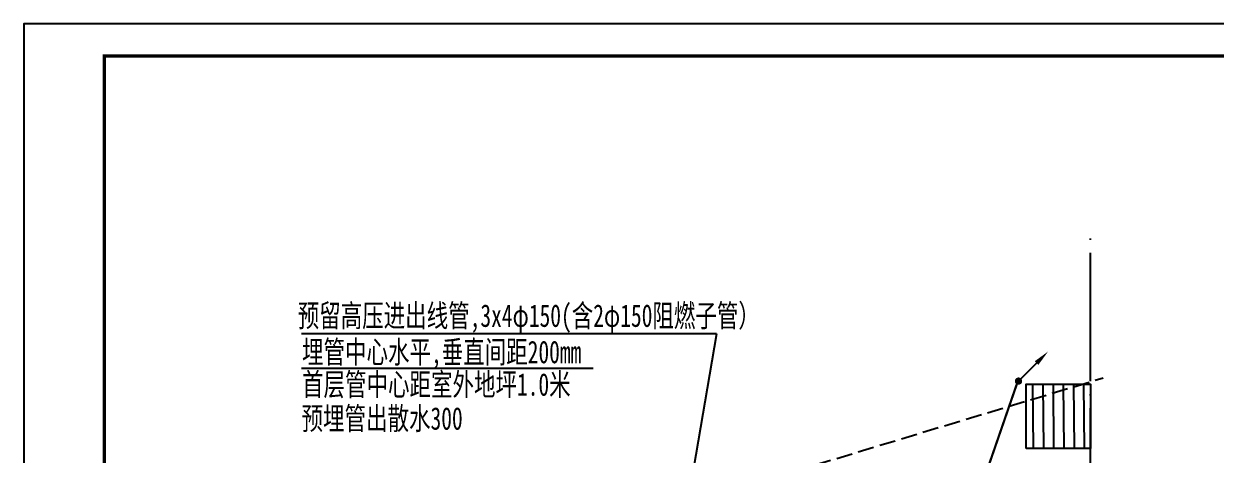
# Model space of a CAD drawing. Extents: x 532544 to 585094, y 87854 to 151914.
# Drawn here: x 532544 to 551066, y 110860 to 117554 of the extents above; entities that cross this region are included whole.
import ezdxf

# ---------------------------------------------------------------- set-up
doc = ezdxf.new("R2010")
doc.units = 0
doc.header["$LTSCALE"] = 1000
doc.header["$MEASUREMENT"] = 0
doc.linetypes.add('$0$DASH', pattern=[0.35, 0.25, -0.1])
doc.linetypes.add('DOTE', pattern=[2.42, 2, -0.2, 0.02, -0.2])
for name, color, linetype in [('00-图签', 7, 'Continuous'), ('A_AXIS-轴线', 1, 'DOTE'), ('GDXT', 3, 'Continuous'), ('LWIRE', 4, 'Continuous'), ('WIRE-照明', 1, 'Continuous'), ('绿化', 3, 'Continuous'), ('集水坑&', 6, 'Continuous')]:
    doc.layers.add(name, color=color, linetype=linetype)
doc.styles.get("Standard").update_dxf_attribs({"font": 'gbenor.shx', "bigfont": 'gbcbig.shx'})
doc.styles.add('长仿宋1', font='simfang.ttf', dxfattribs={"width": 0.8})

# ---------------------------------------------------------------- blocks, each defined once
blk = doc.blocks.new('$TelecSys$00000079')
for p, q in [((0.7, 0.7), (0, 0)), ((0.104, 0.104), (0.104, 0.104)), ((-0.104, -0.104), (-0.104, -0.104))]:
    blk.add_line(p, q)
at = {"const_width": 0.142}
blk.add_lwpolyline([(-0.071, 0, 1), (0.071, 0, 1)], format="xyb", close=True, dxfattribs=at)
blk.add_solid([(0.63, 0.77), (0.77, 0.63), (1.15, 1.15)])
at = {"width": 0.8, "flags": 9}
blk.add_attdef('A', (0, 0), '', height=0.00002, dxfattribs=at)

msp = doc.modelspace()

# ---------------------------------------------------------------- hatches: boundary and pattern name
at = {"layer": '集水坑&', "linetype": 'Continuous'}
h = msp.add_hatch(dxfattribs=at)
h.set_pattern_fill('ANSI31', color=256, scale=100, angle=405.52075)
h.set_pattern_definition([(90.52075, (574461.36, 125590.02), (-158.74344, -1.4428), [])])
h.paths.add_polyline_path([(548125, 110947), (548125, 111947), (549125, 111947), (549125, 110947)])

# ---------------------------------------------------------------- linework, layer by layer
msp.add_line((543310.8, 112729), (542545.3, 108237.8))
at = {"color": 8, "linetype": '$0$DASH'}
msp.add_line((541496.1, 109681), (549325, 112047), dxfattribs=at)
at = {"layer": '00-图签'}
msp.add_lwpolyline([(585093.5, 87853.5), (585093.5, 117553.5), (532543.5, 117553.5), (532543.5, 87853.5)], close=True, dxfattribs=at)
at = {"layer": '00-图签', "const_width": 50}
msp.add_lwpolyline([(584593.5, 88353.5), (584593.5, 117053.5), (533793.5, 117053.5), (533793.5, 88353.5)], close=True, dxfattribs=at)
at = {"layer": 'A_AXIS-轴线'}
msp.add_line((549125, 99893.1), (549125, 114338.8), dxfattribs=at)
at = {"layer": 'WIRE-照明', "linetype": 'Continuous', "const_width": 35}
msp.add_lwpolyline([(547391.3, 110239.2), (548007.9, 112025)], dxfattribs=at)
at = {"layer": '绿化', "color": 0, "ltscale": 0.3}
for p, q in [((543310.8, 112729), (536862.3, 112729)), ((541394.9, 112192.4), (536862.3, 112192.4))]:
    msp.add_line(p, q, dxfattribs=at)
at = {"layer": '集水坑&', "linetype": 'Continuous'}
msp.add_lwpolyline([(548125, 110947), (548125, 111947), (549125, 111947), (549125, 110947)], close=True, dxfattribs=at)

# ---------------------------------------------------------------- block references
at = {"layer": 'LWIRE', "xscale": 400, "yscale": 400, "zscale": 400}
msp.add_blockref('$TelecSys$00000079', (548007.9, 111996.5), dxfattribs=at)

# ---------------------------------------------------------------- texts
at = {"layer": 'GDXT', "color": 0, "ltscale": 1000, "style": '长仿宋1', "width": 0.7}
for s, p in [('预留高压进出线管,3x4φ150(含2φ150阻燃子管）', (536801.7, 112839.8)), ('埋管中心水平,垂直间距200mm', (536869, 112274.4)), ('首层管中心距室外地坪1.0米', (536869, 111769.5)), ('预埋管出散水300', (536861.5, 111240.5))]:
    msp.add_text(s, height=350, dxfattribs=at).set_placement(p)

doc.saveas('drawing.dxf')
